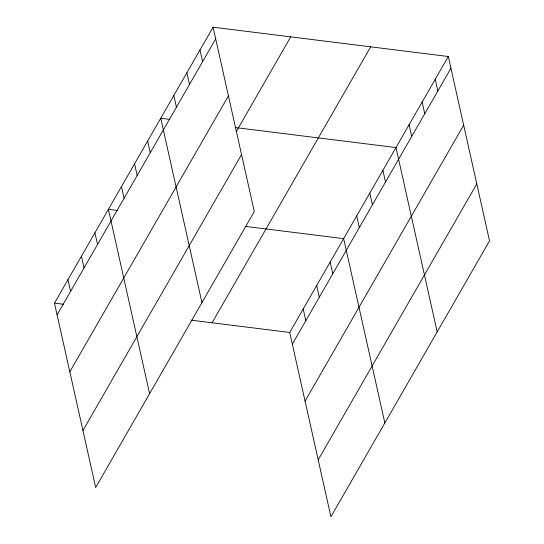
<?xml version="1.0" encoding="UTF-8"?>
<svg xmlns="http://www.w3.org/2000/svg" width="544" height="544" viewBox="0 0 544 544"><rect width="100%" height="100%" fill="white"/><g stroke="black" fill="none" stroke-linecap="round" stroke-linejoin="round"><path stroke-width="0.82" d="M213.078 27.2L254.279 211.548L95.676 487.492L54.475 303.144L213.078 27.2L448.324 56.508L489.525 240.856L330.922 516.8L289.721 332.452L448.324 56.508M57.086 314.84L215.689 38.896M69.822 371.817L228.426 95.873M236.259 131.607L290.707 36.87M82.946 430.515L241.55 154.571M212.085 322.782L370.688 46.838M292.332 344.148L450.935 68.204M305.068 401.118L463.672 125.181M318.192 459.823L476.789 183.879M169.823 119.394L160.738 118.259L201.946 302.614M235.062 127.52L395.984 147.567L437.186 331.915M117.484 210.453L108.399 209.324L149.607 393.672M246.017 226.467L343.645 238.632L384.853 422.98M54.475 303.144L63.56 304.273M191.257 320.185L289.721 332.452M435.234 79.274L437.852 90.97M422.151 102.041L424.769 113.73M409.068 124.8L411.679 136.496M382.894 170.333L385.512 182.029M369.811 193.1L372.429 204.796M356.728 215.866L359.339 227.562M330.16 262.086L332.778 273.782M316.683 285.539L319.294 297.235M303.198 308.999L305.816 320.688M199.988 49.966L202.606 61.662M186.905 72.733L189.523 84.422M173.822 95.499L176.433 107.188M147.648 141.025L150.266 152.721M134.565 163.792L137.183 175.488M121.482 186.558L124.093 198.254M94.914 232.778L97.532 244.474M81.437 256.231L84.048 267.927M67.952 279.691L70.57 291.38"/></g></svg>
